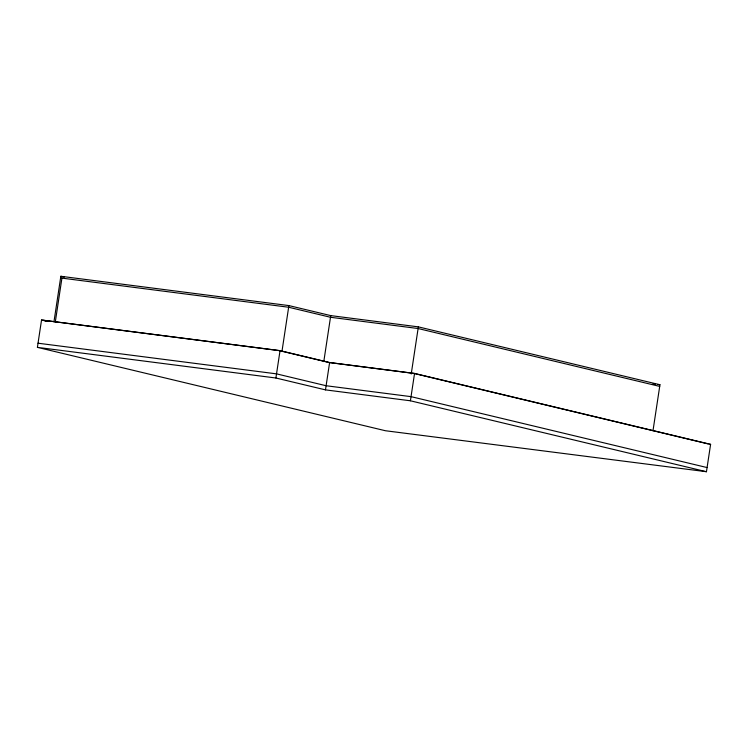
<?xml version="1.0" encoding="UTF-8"?>
<svg xmlns="http://www.w3.org/2000/svg" width="748" height="748" viewBox="0 0 748 748"><rect width="100%" height="100%" fill="white"/><g stroke="black" fill="none" stroke-linecap="round" stroke-linejoin="round"><path stroke-width="1.12" d="M37.4 347.362L41.542 319.994L280.042 350.644L329.616 362.518L414.551 373.43L710.6 444.349L706.458 471.717L385.416 430.736L37.4 347.362L275.9 378.002L325.483 389.876L410.409 400.788L706.458 471.717M53.959 321.78L60.84 276.283L288.896 305.586L330.747 315.609L418.356 326.867L659.951 384.743L652.995 430.736M55.296 321.949L61.925 278.116M275.9 378.002L280.042 350.644M281.94 351.579L288.896 305.586M323.791 361.602L330.747 315.609M325.483 389.876L329.616 362.518M411.222 374L418.356 326.867M410.409 400.788L414.551 373.43M60.588 277.947L288.644 307.241L330.494 317.274L418.104 328.531L659.708 386.407M653.013 383.855L655.332 384.154M657.642 384.453L659.951 384.743M38.026 343.21L276.526 373.86L326.109 385.734L411.035 396.646L707.084 467.565M709.263 444.181L710.6 444.349M60.84 276.283L64.244 277.097M708.122 443.91L413.887 373.42L328.952 362.509L279.378 350.634L43.552 320.331L47.76 321.341M41.542 319.994L47.105 321.331"/></g></svg>
